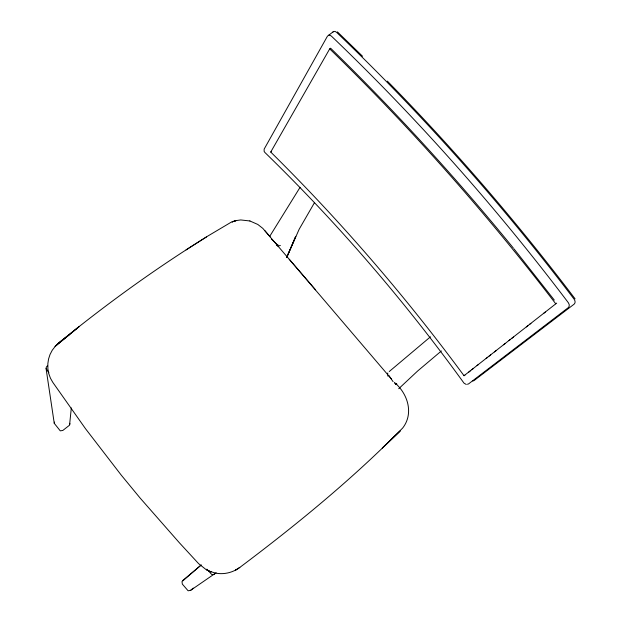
<?xml version="1.0" encoding="UTF-8"?>
<svg xmlns="http://www.w3.org/2000/svg" width="622" height="622" viewBox="0 0 622 622"><rect width="100%" height="100%" fill="white"/><g stroke="black" fill="none" stroke-linecap="round" stroke-linejoin="round"><path stroke-width="0.93" d="M47.342 365.884L46.331 367.104L46.082 368.613L54.254 423.325L60.264 430.852L62.791 430.471L69.555 425.176L71.32 407.939M54.254 423.325L54.448 422.081M69.174 334.791L58.95 342.722L55.101 346.415L79.383 326.379L55.545 345.988L52.248 350.233L50.024 354.509L48.555 359.018L47.84 363.714L47.902 369.009L48.788 373.698L50.436 378.192L52.816 382.375L85.502 428.706L121.306 475.192L140.051 497.965L179.323 542.711L198.612 563.641L205.96 569.511M387.809 372.998L387.436 375.113M276.393 245.449L276.86 244.298L271.472 239.097M286.96 256.894L295.738 236.352L286.641 257.5M286.859 257.127L299.151 229.269L314.569 202.508M270.002 235.901L300.068 187.331M464.922 375.128L464.02 375.719C405.458 296.336 340.903 221.401 270.733 152.056L329.699 48.874L330.609 48.213C395.312 111.276 456.299 178.086 513.391 248.108M201.31 564.862L181.982 581.586L182.347 584.128L188.124 590.791L190.643 590.325L216.231 572.691M387.887 376.139L388.68 375.33L393.104 381.659M398.725 388.711L417.72 370.937L441.387 350.956M58.981 342.699L58.546 343.103C105.577 304.679 154.886 269.015 206.481 236.951M472.767 380.991L473.832 380.718L574.184 304.119L575.016 302.852L575.039 301.11L574.246 299.361C502.211 204.273 422.797 114.751 336.564 32.313L335.095 31.427L333.641 31.458L327.436 36.185L264.163 149.101L264.117 151.325L264.832 152.413C337.8 223.314 404.393 300.714 464.004 383.144L466.306 384.489M332.591 32.383L333.641 31.458M389.24 371.536L430.478 336.805M200.525 565.6L182.775 580.489M190.643 590.325L193.294 588.093M464.02 375.719L556.69 303.124M468.716 372.15L470.232 370.961M471.748 369.771L473.264 368.582M477.058 365.604L478.575 364.414M486.155 358.466L487.671 357.277M489.195 356.079L490.711 354.89M494.498 351.92L496.014 350.73M503.602 344.775L505.118 343.585M508.913 340.615L510.429 339.425M511.945 338.236L513.461 337.038M526.352 326.923L527.868 325.734M529.384 324.544L530.908 323.354M543.799 313.239L545.315 312.05M270.733 152.056L271.557 151.426M216.37 573.251C224.558 574.635 233.18 572.395 239.804 567.427C296.951 524.47 352.511 478.994 402.698 428.006C414.104 413.358 407.659 393.345 394.356 382.406M186.064 249.896L207.18 236.438L231.33 222.108L236.026 220.6L240.706 219.947L249.951 220.981M239.804 567.427L235.652 570.016L236.228 569.705M280.374 245.472L277.661 246.164M214.808 573.888L213.315 574.596L211.705 574.464L206.869 569.138M396.852 384.038L395.452 384.505L396.206 383.79L394.783 383.44M467.441 384.217L468.506 383.945L568.36 307.587L569.184 306.312L569.208 304.57L568.407 302.813C496.628 207.834 417.44 118.429 331.409 36.123L329.932 35.229L328.478 35.252M215.624 573.119L209.49 571.268M249.803 220.934L257.803 224.449L262.811 228.375L297.907 269.404M206.535 569.869L211.146 571.929L206.574 569.861M276.86 244.298L278.12 245.037M337.427 31.87L362.564 56.268M329.699 48.874C411.15 128.163 486.598 213.525 555.71 303.761M387.358 81.124C454.519 149.583 517.162 222.435 575.101 298.855M289.246 259.288L315.541 289.813M298.055 269.575L391.386 378.93M264.778 230.56L270.08 236.741M48.889 372.765L46.082 368.613M513.982 248.862L554.319 300.107M69.843 423.333L69.889 424.274M400.016 431.147L382.336 448.042L400.016 431.147M234.634 221.012L232.138 221.914L236.181 220.577L234.634 221.012"/></g></svg>
